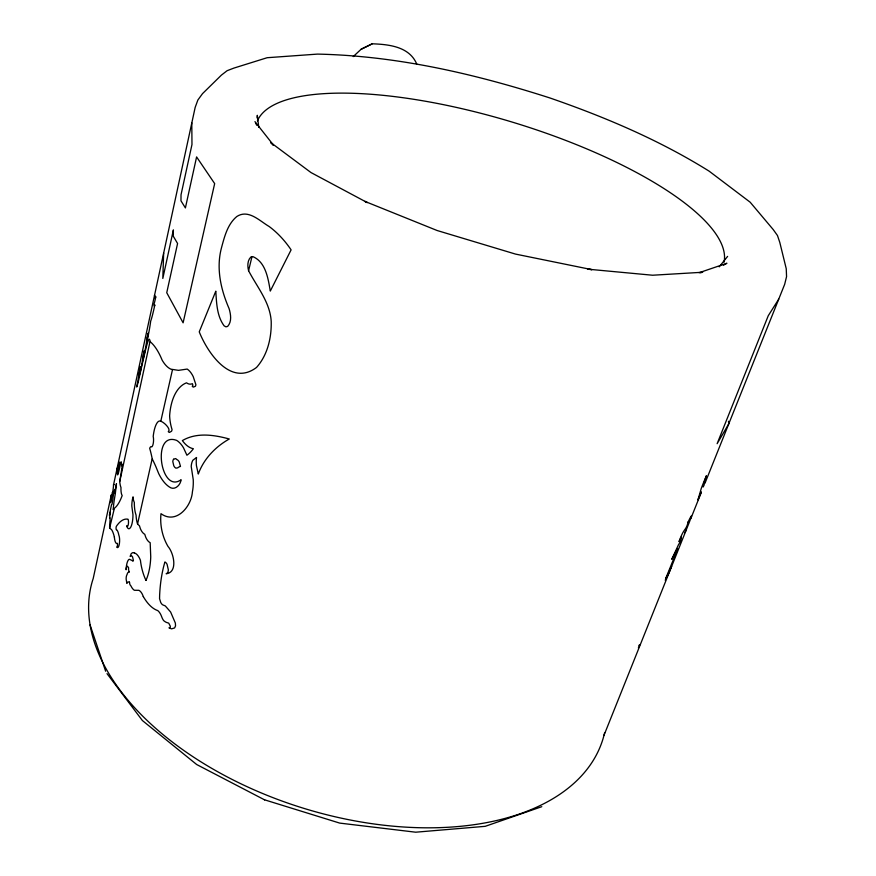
<?xml version="1.0" encoding="UTF-8"?>
<svg xmlns="http://www.w3.org/2000/svg" width="876" height="876" viewBox="0 0 876 876"><rect width="100%" height="100%" fill="white"/><g stroke="black" fill="none" stroke-linecap="round" stroke-linejoin="round"><path stroke-width="1.31" d="M163.648 253.054L162.816 278.448L173.382 229.884L173.262 236.159L177.576 243.495L166.747 292.715L183.106 322.817L214.664 183.599L196.596 156.935L185.394 207.919L180.971 200.812L181.025 194.79L191.975 144.529L191.8 122.914M257.062 117.942L257.314 115.314L258.759 127.338M639.228 644.988L638.976 646.017M604.637 732.686A267.213 154.932 17.4 0 1 306.315 809.106A267.213 154.932 17.4 0 1 93.217 578.478L111.318 494.841A9.559 0.58 -79.9 0 0 111.153 498.302L110.42 502.693L111.887 497.075A11.771 0.712 -79.9 0 0 113.486 485.085L195.162 107.419L197.866 100.028L202.52 93.644L221.398 75.128L227.125 70.693L233.903 68.087L267.158 57.717L317.506 54.104C396.817 55.757 474.726 73.803 549.975 97.981C605.261 117.132 659.398 140.094 709.133 171.159L750.174 202.214L773.223 229.578L777.472 235.524L779.793 242.411L786.243 268.713L786.56 276.641L784.666 284.339L704.972 483.245C702.87 483.64 706.231 477.267 706.395 475.745L704.972 479.117A25.656 1.369 -66.8 0 0 701.304 488.293L697.942 499.878L701.238 492.027M147.234 337.326L148.132 333.198L147.124 340.425A14.585 0.942 -79.6 0 0 150.694 321.076A29.072 1.883 -79.5 0 0 154.844 304.87A18.757 1.237 -79.5 0 1 154.001 303.961A9.056 0.591 -79.5 0 0 155.819 296.657A24.922 1.632 -79.4 0 1 154.778 296.033A11.059 0.712 -79.5 0 0 154.526 295.321L154.504 295.453A11.476 2.015 -73.1 0 1 154.636 295.891M114.362 537.043A28.722 8.004 -88.7 0 0 111.46 529.487A39.738 11.213 -88 0 1 109.653 527.91L114.406 508.244A58.834 16.534 -87.6 0 0 122.18 495.553A7.939 2.278 -88 0 1 120.987 487.538A13.162 3.778 -87.9 0 1 119.738 481.537A13.009 0.832 -79.9 0 1 121.03 473.905A12.319 0.788 -79.9 0 1 122.29 465.857L122.388 464.773A13.293 0.843 -79.8 0 1 121.742 463.743A16.502 1.04 -79.8 0 1 121.206 461.794L120.625 462.922A14.366 0.887 -79.8 0 1 117.472 473.149L119.421 462.178L118.654 464.784A89.746 5.552 -80 0 0 116.869 469.437L116.76 470.5A88.279 14.662 -71.6 0 1 116.858 472.854M119.738 481.526L150.103 341.092A132.692 8.749 -79.9 0 0 149.336 339.264A34.733 2.3 -79.7 0 0 144.025 356.554A143.883 9.997 -79.9 0 0 138.682 380.064A28.087 1.785 -79.6 0 1 136.689 387.028A18.013 1.139 -79.7 0 0 139.306 372.541L140.478 366.672L138.737 377.118A13.786 0.887 -79.6 0 0 141.014 368.467A13.786 0.887 -79.6 0 0 143.325 354.911L144.211 350.827L142.481 361.284A15.516 0.996 -79.6 0 0 147.234 337.337M145.953 580.438A50.118 24.364 81.8 0 0 150.738 556.873L150.179 542.682A12.592 6.285 81.8 0 1 145.712 537.152L144.748 534.283A12.538 6.231 82 0 1 140.368 528.644L139.448 525.775A18.144 9.012 82.3 0 1 137.576 523.881L152.194 458.685A85.749 24.977 -88.3 0 0 149.686 448.326A7.03 2.124 -87.7 0 1 151.69 446.913A6.285 1.905 -87.6 0 0 153.355 442.796A6.285 1.905 -87.6 0 0 153.201 436.467A20.148 6.176 -87.6 0 1 158.512 421.389L159.706 420.94C163.407 421.246 171.543 429.35 168.301 431.66A5.793 2.989 83.7 0 0 169.484 432.426L171.532 431.244A4.632 2.398 83.7 0 0 172.035 429.514A28.273 14.815 83.8 0 1 169.626 415.87A45.048 23.761 83.6 0 1 173.558 397.354C176.054 391.276 180.138 385.232 186.511 382.812A17.739 9.384 84.8 0 0 192.381 383.677L192.797 384.882A1.314 0.69 84.4 0 1 192.512 386.009L192.238 386.185A5.037 2.672 84.5 0 0 193.333 387.115L195.37 386.294A4.008 2.124 84.5 0 0 195.885 384.695L193.213 376.603A23.389 12.286 84.3 0 0 187.201 369.07L178.485 370.351L170.929 369.179A98.692 30.945 -85.7 0 1 162.137 360.124A132.506 38.949 -87.9 0 0 150.749 342.209L150.223 341.793M160.801 421.203L172.473 369.727M248.576 270.706L251.938 256.799L252.912 256.635C265.855 262.176 268.144 278.732 270.301 291.062L291.106 249.857A91.476 66.28 75.3 0 0 269.129 226.49C259.614 220.949 248.499 208.959 236.838 216.492C227.552 224.201 224.53 236.553 221.508 247.7C215.967 268.264 220.807 289.518 229.085 308.604C230.771 314.232 232.009 321.667 227.64 326.409L225.931 326.836L224.114 325.839C216.832 315.973 216.558 302.943 215.803 291.171L199.246 331.851C207.601 352.809 230.684 387.006 256.526 367.449C267.596 355.065 271.626 337.643 271.21 321.361C270.038 302.176 257.073 287.065 248.576 270.706C247.393 266.249 247.328 260.413 250.886 256.996L251.938 256.799M604.013 735.238L686.707 528.786A15.856 0.821 -66.7 0 1 688.875 523.377L689.806 520.946A4.687 0.865 -73.6 0 1 690.901 518.318L691.558 515.898L691.033 516.358A16.6 0.876 -66.6 0 0 689.719 518.712L687.868 522.49A12.691 0.679 -66.6 0 1 688.207 522.008C685.514 531.732 684.342 526.859 679.01 541.664L681.364 536.988L680.663 541.039A23.849 1.27 -66.7 0 1 678.582 544.5L671.761 559.315L676.633 550.04A12.801 0.679 -66.6 0 1 677.444 548.726L677.608 548.902A21.024 1.095 -66.6 0 0 676.349 552.307L665.596 578.762A15.1 0.788 -66.6 0 0 667.337 575.631L671.607 566.257L669.275 572.083A186.227 31.142 -73.1 0 1 667.008 576.693M690.989 518.165L701.38 492.235M686.379 529.662L686.357 529.717A18.965 3.471 -73.6 0 1 684.682 532.75M638.341 647.901L638.549 647.605M113.836 508.606L113.168 509.591L113.803 503.339A16.83 1.062 -79.9 0 1 115.293 493.911L116.464 483.694L114.614 493.298L114.668 489.509L113.869 492.071L112.227 503.207A9.833 0.602 -79.9 0 1 111.515 504.598L109.555 514.486L109.434 515.373L110.168 512.274L109.599 518.143A19.863 1.226 -80 0 1 109.927 521.877A39.924 2.518 -79.9 0 0 109.62 527.385L109.631 527.889M778.72 299.187L768.263 315.71L717.126 443.694L728.777 423.842L728.471 421.257M719.218 266.83L727.606 256.394M353.225 56.59L361.131 49.242L366.409 46.647M113.475 484.899L113.968 484.669A4.982 0.81 -72 0 0 114.187 484.461M723.368 265.275L726.905 263.249L699.114 272.71M366.748 46.505L372.256 43.8C389.086 44.402 409.629 46.603 416.866 64.342M361.131 49.242L372.256 43.8M541.795 806.687L485.195 826.331L415.706 832.2L339.713 823.101L264.432 799.777M700.231 272.83L702.694 272.25L652.598 275.228L587.84 269.173L591.924 269.655L515.493 254.084L437.113 230.508L364.832 201.37L367.186 202.575M134.269 552.898L132.889 552.592L131.301 553.501L130.141 556.435L131.444 555.811A3.898 1.905 81.5 0 1 132.55 556.906L133.393 560.344A1.194 0.58 81.4 0 1 133.24 560.968L132.747 561.166A1.489 0.723 81.4 0 1 132.232 560.552L129.363 559.271A11.246 3.263 -88.9 0 0 126.111 569.783A3.822 1.106 -88.9 0 1 127.666 566.454L128.652 567.911A2.924 1.423 81.3 0 0 128.542 569.312L128.827 570.845A3.548 1.719 81.3 0 0 129.44 572.148A5.267 2.551 81.2 0 0 127.119 574.415A7.205 3.493 81.1 0 0 126.155 579.189L126.878 583.427A5.453 2.639 81 0 1 129.484 582.201M264.651 799.887L196.706 764.54L142.394 720.543L107.014 673.633M367.164 202.542L311.013 172.572L270.717 142.536L273.224 145.263M254.949 121.633L273.246 144.825M152.249 458.958L152.939 460.327A95.09 46.253 82.2 0 1 156.114 467.247L158.687 473.577A40.176 20.739 83.2 0 0 169.276 486.914C174.554 491.031 180.522 485.14 181.102 479.72C160.417 494.71 151.318 430.707 176.733 440.431A29.532 15.231 82.9 0 1 183.478 447.745L186.906 455.224A60.061 31.175 84.2 0 0 193.366 448.72A36.212 19.119 83.9 0 1 182.372 440.584C196.695 432.164 214.072 434.846 229.282 438.996C215.474 446.705 203.67 458.991 198.294 474.036L196.443 465.704A19.25 10.227 82.8 0 1 196.531 457.513L192.884 460.228A12.187 6.417 82.7 0 0 191.22 466.514L193.235 479.643A30.682 15.845 82.7 0 1 192.391 491.94C191.362 506.656 176.131 524.724 160.987 513.675C159.826 524.932 162.257 536.627 167.984 546.405C173.831 553.008 178.189 572.477 166.155 573.758L167.436 572.948A5.475 2.748 81.1 0 0 168.323 569.728L167.075 564.319A6.855 3.438 81.1 0 0 164.918 561.965A107.649 55.922 79.6 0 0 159.64 595.1L159.563 598.713L160.713 602.403A7.238 3.613 80.6 0 0 162.662 604.812L165.301 605.94L170.634 612.05L175.364 623.077L175.539 625.891L174.609 627.939L171.554 628.848L168.959 627.851L169.988 627.413A2.157 1.413 67.1 0 0 170.316 626.198L168.729 623.154L166.451 622.42A14.761 9.691 67.5 0 1 164.141 621.018L163.538 620.427A10.862 5.409 80.3 0 1 161.994 617.558L161.677 616.737A12.341 6.077 80.2 0 0 157.713 610.572A44.709 22.283 81.2 0 1 143.292 596.556M255.529 122.826L256.712 125.224M143.281 596.578L142.613 594.837A10.851 5.289 80.7 0 0 138.901 590.325L134.378 590.271A11.432 5.574 81.1 0 1 131.422 586.843L130.929 585.858A3.351 1.632 81.1 0 1 129.757 583.996L129.484 582.146M137.543 523.826L137.302 523.125A15.724 4.676 -88.3 0 1 136.054 515.088A17.443 5.168 -88.2 0 1 134.313 502.32A8.672 2.551 -88.1 0 1 133.075 496.834A11.738 3.449 -88.2 0 0 131.805 505.989L132.966 514.65A12.691 3.69 -88.3 0 1 130.228 527.954L129.254 528.699A12.954 3.767 -88.3 0 1 126.593 525.819A3.997 1.161 -88.4 0 0 128.235 524.812A3.997 1.161 -88.4 0 0 128.071 519.238A88.859 25.535 -89.2 0 0 116.475 526.158A1.96 0.558 -88.4 0 0 116.081 528.666A1.96 0.558 -88.4 0 0 116.76 529.827A14.684 4.15 -88.6 0 1 118.851 535.225A6.756 1.916 -88.5 0 1 119.596 539.222A6.647 1.894 -88.5 0 1 118.151 547.27A6.745 1.916 -88.5 0 1 116.76 546.92A2.015 0.569 -88.6 0 0 117.428 545.792A2.015 0.569 -88.6 0 0 117.296 543.35A9.647 2.737 -88.5 0 1 114.362 537.043M90.064 624.917L105.635 671.224M257.413 120.888A243.9 75.007 16.8 0 1 512.34 122.125A243.9 75.007 16.8 0 1 724.058 262.187M112.04 493.166A33.069 5.355 -72 0 1 112.719 491.885M145.964 580.394A35.204 17.597 81.3 0 1 140.423 560.257A14.005 6.844 81.3 0 0 134.269 552.909M702.957 486.563A25.01 4.698 -73.2 0 0 703.176 486.99L704.151 484.943A12.286 2.289 -73.4 0 0 704.282 483.333M639.677 645.064A9.483 1.653 -74.4 0 1 639.108 646.444M666.559 577.591A186.227 31.142 -73.1 0 1 665.212 580.23M173.579 459.243L173.295 459.714A4.632 2.387 83 0 0 172.802 461.586L173.787 465.758A6.384 3.296 83 0 0 175.999 468.145L177.697 467.85A22.01 11.421 82.4 0 1 180.478 466.426L179.23 461.948A7.107 3.679 82.9 0 0 176.777 459.561A5.814 3 82.9 0 0 175.518 458.575L173.579 459.243"/></g></svg>
